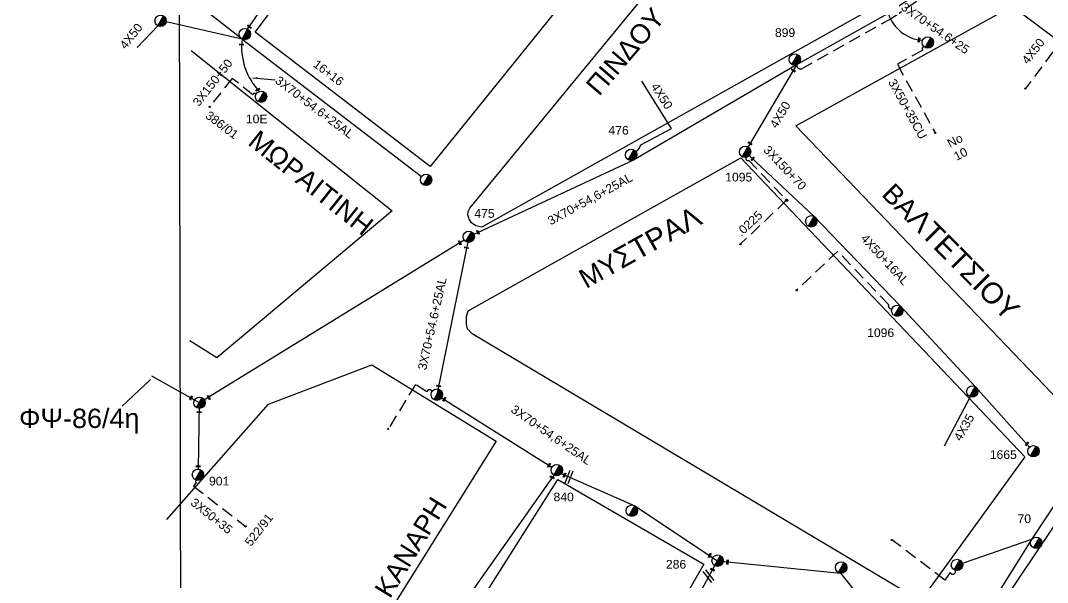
# Model space of a CAD drawing. Header units: millimetres. Extents: x 771 to 3391, y 686 to 1835.
# Drawn here: x 852.5 to 1065.3, y 1534.3 to 1650.7 of the extents above; entities that cross this region are included whole.
import ezdxf

# ---------------------------------------------------------------- set-up
doc = ezdxf.new("R2010")
doc.units = ezdxf.units.MM
doc.linetypes.add('DASHED', pattern=[19.05, 12.7, -6.35])
for name, color, linetype in [('Άγνωστα', 7, 'Continuous'), ('Γυμνά εναέρια ΧΤ (3Φ)   4x50CU', 7, 'Continuous'), ('Γυμνά εναέρια ΧΤ και ΦΟΠ (3Φ)   4x50+16AL', 7, 'Continuous'), ('Επιγραφές - Σχήματα', 7, 'Continuous'), ('Καλωδια Χ.Τ. 3x50+35', 7, 'Continuous'), ('Καλώδια ΧΤ   3x150+70AL', 7, 'DASHED'), ('Καλώδια ΧΤ   3x150AL+50CU', 7, 'DASHED'), ('Μηχανική τομή', 7, 'Continuous'), ('Στύλος ΦΜ', 7, 'Continuous'), ('Στύλος ΦΜ @ 1', 7, 'Continuous'), ('Συνδέσεις', 7, 'Continuous'), ('Συνεστραμμένα ΧΤ   3x70+54.6+25 AL', 7, 'SYN_LINE'), ('Τομή', 7, 'Continuous'), ('Υπόβαθρο ΔΕΗ', 7, 'Continuous'), ('Υπόγεια καλώδια Παροχών ΧΤ   .0225', 7, 'DASHED'), ('Υπόγεια καλώδια Παροχών ΧΤ   4x50AL', 7, 'DASHED')]:
    doc.layers.add(name, color=color, linetype=linetype)
doc.styles.add('arial', font='arial.ttf')
doc.styles.get("Standard").update_dxf_attribs({"font": 'arial.ttf'})
doc.linetypes.add('SYN_LINE', pattern='A,0.5,-0.0001,["/\\/\\/\\/",Standard,S=0.1,R=0,X=0,Y=-0.05],-0.25', length=0.7501)
doc.dimstyles.new('ISO-25', dxfattribs={"dimtxt": 2.5, "dimasz": 2.5, "dimexe": 1.25, "dimexo": 0.625, "dimtad": 1, "dimtxsty": 'Standard', "dimcen": 2.5, "dimadec": 0, "dimazin": 0, "dimtfac": 1, "dimtmove": 0, "dimatfit": 3, "dimfxl": 1, "dimarcsym": 0})

# ---------------------------------------------------------------- blocks, each defined once
blk = doc.blocks.new('ΥΠΑΡΧΩΝ ΤΣΙΜΕΝΤΕΝΙΟΣ ΣΤΥΛΟΣ')
at = {"layer": 'Στύλος ΦΜ'}
blk.add_hatch(color=7, dxfattribs=at).paths.add_polyline_path([(-1.29, -2.28, 0.574793), (2.62, 0, 0.268822), (1.3, 2.27)])
at = {"layer": 'Στύλος ΦΜ', "color": 7}
blk.add_line((-1.29, -2.28), (1.3, 2.27), dxfattribs=at)
blk.add_circle((0, 0), 2.62, dxfattribs=at)
at = {"layer": 'Στύλος ΦΜ', "flags": 4}
for tag, p in [('ΑΡΙΘΜΟΣ', (-4.68, 8.05)), ('ΤΥΠΟΣ', (-4.91, 3.03))]:
    blk.add_attdef(tag, p, '', height=4, dxfattribs=at)
blk = doc.blocks.new('_ΣΥΝΔΕΣΗ')
at = {"layer": 'Συνδέσεις', "linetype": 'SYN_LINE', "ltscale": 40}
blk.add_hatch(color=256, dxfattribs=at).paths.add_polyline_path([(0.5, -0.01, 1), (-0.5, -0.01, 1)])
at = {"layer": 'Συνδέσεις'}
blk.add_circle((0, -0.01), 0.5, dxfattribs=at)
blk = doc.blocks.new('ΜΗΧΑΝΙΚΗ ΤΟΜΗ')
at = {"layer": 'Μηχανική τομή', "ltscale": 40}
for p, q in [((-1.89, 0.78), (1.89, 0.78)), ((1.89, 0), (-1.89, 0))]:
    blk.add_line(p, q, dxfattribs=at)
blk = doc.blocks.new('ΤΟΜΗ')
at = {"layer": 'Τομή', "ltscale": 40}
for p, q in [((-5.68, 0), (5.68, 0)), ((5.68, -2.33), (-5.68, -2.33))]:
    blk.add_line(p, q, dxfattribs=at)

msp = doc.modelspace()

# ---------------------------------------------------------------- linework, layer by layer
at = {"layer": 'Άγνωστα', "color": 7}
for points in [[(898.3522, 1646.87833), (889.59882, 1653.65657)], [(898.3522, 1646.87833), (935.56583, 1618.41214)]]:
    msp.add_lwpolyline(points, dxfattribs=at)
at = {"layer": 'Άγνωστα', "color": 27}
msp.add_lwpolyline([(979.48472, 1622.77656), (980.6762, 1624.20945), (980.99783, 1624.96885), (987.34281, 1628.29855), (981.23003, 1638.13228)], dxfattribs=at)
at = {"layer": 'Άγνωστα', "color": 2, "linetype": 'DASHED', "ltscale": 0.2}
msp.add_lwpolyline([(1033.05691, 1590.99783, -0.62910853), (1032.34866, 1591.83056), (1021.80527, 1602.91708), (1013.27456, 1594.80429)], format="xyb", dxfattribs=at)
at = {"layer": 'Άγνωστα', "color": 133, "linetype": 'DASHED', "ltscale": 0.2}
msp.add_lwpolyline([(937.74633, 1573.83859, 0.705147948), (936.67023, 1573.79122), (934.28408, 1575.25807), (928.65629, 1566.1032)], format="xyb", dxfattribs=at)
at = {"layer": 'Άγνωστα', "color": 2}
msp.add_lwpolyline([(1049.26683, 1572.72449), (1043.87393, 1562.49905)], dxfattribs=at)
at = {"layer": 'Άγνωστα', "color": 62, "linetype": 'DASHED', "ltscale": 0.2}
msp.add_lwpolyline([(1046.20867, 1536.76004, -0.963788719), (1045.12307, 1536.33136), (1043.9916, 1534.76889), (1033.03266, 1543.09799)], format="xyb", dxfattribs=at)
at = {"layer": 'Άγνωστα', "color": 62, "linetype": 'SYN_LINE', "ltscale": 15}
msp.add_lwpolyline([(1062.00064, 1543.17709), (1046.45614, 1537.75889), (1046.45614, 1537.75889)], dxfattribs=at)
at = {"layer": 'Γυμνά εναέρια ΧΤ (3Φ)   4x50CU', "color": 62, "linetype": 'SYN_LINE', "ltscale": 8}
msp.add_lwpolyline([(880.90294, 1649.62175), (876.62897, 1645.10212)], dxfattribs=at)
at = {"layer": 'Γυμνά εναέρια ΧΤ και ΦΟΠ (3Φ)   4x50+16AL', "color": 2, "linetype": 'Continuous', "ltscale": 0.2}
msp.add_lwpolyline([(1013.2687, 1641.52036), (1002.61085, 1623.50412), (1016.91073, 1610.11609), (1034.7423, 1591.59839), (1050.27872, 1574.84428), (1061.58138, 1562.31555)], dxfattribs=at)
at = {"layer": 'Καλωδια Χ.Τ. 3x50+35', "color": 133, "linetype": 'DASHED', "ltscale": 0.2}
msp.add_lwpolyline([(1039.69158, 1645.3018, 0.562615626), (1039.42096, 1644.53799), (1034.16853, 1641.6341), (1041.95706, 1627.54655)], format="xyb", dxfattribs=at)
at = {"layer": 'Καλωδια Χ.Τ. 3x50+35', "color": 5, "linetype": 'DASHED', "ltscale": 0.2}
msp.add_lwpolyline([(888.82213, 1555.47998, 0.368131078), (888.81776, 1554.94916), (888.27453, 1554.24386), (899.21303, 1545.81893)], format="xyb", dxfattribs=at)
at = {"layer": 'Καλώδια ΧΤ   3x150+70AL', "color": 2, "linetype": 'DASHED', "ltscale": 0.2}
for points in [[(1013.3077, 1641.53369, 0.503050556), (1014.27577, 1640.67724), (1032.91556, 1651.13175), (1047.5321, 1661.05422, 0.434365157), (1044.88264, 1664.97242), (1044.88264, 1664.97242), (1053.16357, 1672.84542), (1054.9188, 1671.58214)], [(1002.80338, 1622.34386, 0.710988603), (1003.34945, 1621.73781), (1011.2162, 1613.46582)]]:
    msp.add_lwpolyline(points, format="xyb", dxfattribs=at)
at = {"layer": 'Καλώδια ΧΤ   3x150AL+50CU', "color": 62, "linetype": 'DASHED', "ltscale": 0.2}
msp.add_lwpolyline([(901.22956, 1635.42549, 0.737716493), (900.60744, 1635.32804), (896.33808, 1638.7269), (891.60862, 1632.78615)], format="xyb", dxfattribs=at)
at = {"layer": 'Συνεστραμμένα ΧΤ   3x70+54.6+25 AL', "color": 62, "linetype": 'SYN_LINE', "ltscale": 20}
for points in [[(899.51879, 1648.92469), (914.5217, 1670.575), (938.01751, 1701.47979), (968.85994, 1739.84789), (974.41582, 1747.6031)], [(898.3522, 1646.87833), (882.6464, 1650.45675)]]:
    msp.add_lwpolyline(points, dxfattribs=at)
at = {"layer": 'Συνεστραμμένα ΧΤ   3x70+54.6+25 AL', "color": 133, "linetype": 'SYN_LINE', "ltscale": 20}
for points in [[(1057.67398, 1669.42326), (1032.26917, 1652.17716), (1013.2687, 1641.52036), (979.46956, 1621.80228), (945.3437, 1605.91027), (938.72368, 1573.17673), (962.58618, 1558.1714)], [(963.00218, 1556.51997), (945.58503, 1531.86084), (924.20099, 1495.37934)]]:
    msp.add_lwpolyline(points, dxfattribs=at)
at = {"layer": 'Συνεστραμμένα ΧΤ   3x70+54.6+25 AL', "color": 62, "ltscale": 20}
for points in [[(1142.26628, 1608.53172), (1119.30533, 1626.37975), (1093.41418, 1590.27512), (1080.19165, 1570.73429), (1062.00064, 1543.17709), (1042.11822, 1511.43805), (1031.07341, 1492.66085), (1020.0518, 1472.65133), (1004.10537, 1441.78303)], [(964.51662, 1556.82619), (979.73578, 1550.16194), (996.92136, 1538.77371), (1022.36061, 1536.19704), (1041.38136, 1512.35995)]]:
    msp.add_lwpolyline(points, dxfattribs=at)
at = {"layer": 'Συνεστραμμένα ΧΤ   3x70+54.6+25 AL', "color": 5, "linetype": 'SYN_LINE', "ltscale": 20}
msp.add_lwpolyline([(944.40785, 1605.19355), (889.53655, 1571.50951), (879.68529, 1577.0315)], dxfattribs=at)
at = {"layer": 'Συνεστραμμένα ΧΤ   3x70+54.6+25 AL', "color": 5, "linetype": 'SYN_LINE', "ltscale": 15}
msp.add_lwpolyline([(889.49609, 1571.43853), (889.24507, 1557.76484)], dxfattribs=at)
at = {"layer": 'Συνεστραμμένα ΧΤ   3x70+54.6+25 AL', "color": 1, "ltscale": 20}
msp.add_lwpolyline([(958.84905, 1472.11033), (971.99293, 1494.17652), (983.70496, 1514.51177), (996.33806, 1537.75053)], dxfattribs=at)
at = {"layer": 'Συνεστραμμένα ΧΤ   3x70+54.6+25 AL', "color": 133, "linetype": 'SYN_LINE', "ltscale": 8}
msp.add_arc((1039.92481, 1654.63792), 8.0414, 197.8189948, 266.2542286, dxfattribs=at)
at = {"layer": 'Συνεστραμμένα ΧΤ   3x70+54.6+25 AL', "color": 62, "linetype": 'SYN_LINE', "ltscale": 15}
msp.add_arc((911.7596, 1645.27416), 13.50303, 173.1770844, 224.0781595, dxfattribs=at)
at = {"layer": 'Υπόβαθρο ΔΕΗ'}
for points in [[(885.09288, 1760.10912), (887.18759, 748.25165)], [(901.09758, 1648.28195), (960.57286, 1727.4267), (999.47471, 1697.39046), (937.33583, 1620.43573), (901.09758, 1648.28195)], [(945.57806, 1611.82313), (1009.83519, 1689.99048), (1043.13492, 1664.74953), (1043.68924, 1663.23602), (1042.91318, 1662.01783), (1041.65672, 1660.39357), (948.06388, 1607.9029), (946.81706, 1608.13354), (945.93968, 1608.8024), (945.45481, 1609.51739), (945.15465, 1610.43995), (945.20083, 1611.15494), (945.57806, 1611.82313)], [(1013.12135, 1628.90471), (1057.99577, 1653.71425), (1101.3649, 1621.31417), (1067.67566, 1571.87659), (1013.12135, 1628.90471)], [(887.81934, 1644.4701), (929.48451, 1611.30029), (893.15409, 1580.78636), (887.51081, 1584.35657)], [(945.19419, 1590.51781), (1001.71531, 1622.2666), (1060.61809, 1560.32954), (1038.98211, 1530.45177), (946.0405, 1585.81342), (945.06067, 1586.81494), (944.85559, 1587.79371), (944.85559, 1589.36429), (945.19419, 1590.51781)], [(1051.43335, 1523.2265), (1111.77014, 1613.19147), (1133.66684, 1596.36781), (1074.85717, 1508.24241), (1051.43335, 1523.2265)], [(882.7508, 1547.32133), (903.83754, 1571.23842), (925.23776, 1579.3596), (951.0074, 1563.51817), (918.51858, 1511.50209), (888.34965, 1530.37893)], [(930.70866, 1503.3207), (963.80363, 1555.59145), (994.05737, 1538.02138), (962.26038, 1482.85689), (930.70866, 1503.3207)]]:
    msp.add_lwpolyline(points, dxfattribs=at)
at = {"layer": 'Υπόγεια καλώδια Παροχών ΧΤ   .0225', "color": 2, "linetype": 'DASHED', "ltscale": 0.2}
msp.add_lwpolyline([(1011.2162, 1613.46582), (1001.61715, 1604.33703)], dxfattribs=at)
at = {"layer": 'Υπόγεια καλώδια Παροχών ΧΤ   4x50AL', "color": 1, "linetype": 'DASHED', "ltscale": 0.2}
msp.add_lwpolyline([(1068.64069, 1647.24455), (1060.7015, 1636.61755)], dxfattribs=at)

# ---------------------------------------------------------------- block references
at = {"layer": 'Μηχανική τομή'}
for p, xscale, yscale, zscale, rotation in [((899.80493, 1649.3376), 0.2500000000001927, 0.2500000000001927, 0.2500000000001927, 319.4881344352931), ((898.26186, 1645.65196), 0.2500000000001927, 0.2500000000001927, 0.2500000000001927, 355.4310733044071), ((1038.73232, 1646.68543), 0.2499999999999189, 0.2499999999999189, 0.2499999999999189, 81.21478479246741), ((1012.53824, 1640.28557), 0.2500000000001928, 0.2500000000001928, 0.2500000000001928, 328.1401262921853), ((901.66906, 1636.30126), 0.2500000000001927, 0.2500000000001927, 0.2500000000001927, 29.32457318265775), ((1003.59164, 1625.16206), 0.2500000000001928, 0.2500000000001928, 0.2500000000001928, 328.1401262921853), ((1004.25085, 1621.9687), 0.2499999999999188, 0.2499999999999188, 0.2499999999999188, 46.79548129972705), ((947.16974, 1606.7677), 0.2500000000001928, 0.2500000000001928, 0.2500000000001928, 293.5127969340581), ((943.39325, 1604.59536), 0.2500000000001927, 0.2500000000001927, 0.2500000000001927, 293.5127969340581), ((944.86044, 1603.52071), 0.2500000000002005, 0.2500000000002005, 0.2500000000002005, 350.3046890946979), ((939.07437, 1574.88147), 0.2500000000002005, 0.2500000000002005, 0.2500000000002005, 350.3046890946979), ((887.85235, 1572.45356), 0.2500000000001926, 0.2500000000001926, 0.2500000000001926, 58.24303943689049), ((891.41467, 1572.54114), 0.2500000000001927, 0.2500000000001927, 0.2500000000001927, 293.5127969340581), ((940.36607, 1572.14885), 0.249999999999919, 0.249999999999919, 0.249999999999919, 60.45441640026036), ((889.45984, 1569.46419), 0.2500000000001927, 0.2500000000001927, 0.2500000000001927, 359.0481283027873), ((1061.10808, 1562.90857), 0.2499999999999188, 0.2499999999999188, 0.2499999999999188, 46.79548129972705), ((889.25345, 1558.22167), 0.2500000000001927, 0.2500000000001927, 0.2500000000001927, 359.0481283027873), ((962.06885, 1558.48116), 0.249999999999919, 0.249999999999919, 0.249999999999919, 60.45441640026036), ((962.58569, 1555.93031), 0.2500000000002005, 0.2500000000002005, 0.2500000000002005, 331.5446991727721), ((965.26842, 1556.47983), 0.249999999999919, 0.249999999999919, 0.249999999999919, 68.45138536945211), ((995.38175, 1539.81549), 0.249999999999919, 0.249999999999919, 0.249999999999919, 68.45138536945211), ((999.06416, 1538.47065), 0.249999999999919, 0.249999999999919, 0.249999999999919, 85.6734642910487), ((995.80559, 1536.8566), 0.2500000000002005, 0.2500000000002005, 0.2500000000002005, 331.5446991727721)]:
    msp.add_blockref('ΜΗΧΑΝΙΚΗ ΤΟΜΗ', p, dxfattribs=dict(at, xscale=xscale, yscale=yscale, zscale=zscale, rotation=rotation))
at = {"layer": 'Στύλος ΦΜ @ 1', "ltscale": 40, "xscale": 0.4499999999998181, "yscale": 0.4499999999998181, "zscale": 0.4499999999998181}
for p in [(881.48398, 1650.64622), (898.93323, 1647.9028), (1040.48964, 1646.16796), (936.49909, 1617.69369), (936.49909, 1617.69369), (1016.32517, 1609.0942), (1049.69316, 1573.82239), (938.72141, 1573.17802), (889.53429, 1571.5108), (979.15022, 1549.14005), (1046.52971, 1537.8932), (1022.51888, 1537.36413)]:
    msp.add_blockref('ΥΠΑΡΧΩΝ ΤΣΙΜΕΝΤΕΝΙΟΣ ΣΤΥΛΟΣ', p, dxfattribs=at)
at = {"layer": 'Στύλος ΦΜ @ 1', "ltscale": 40}
ref = msp.add_blockref('ΥΠΑΡΧΩΝ ΤΣΙΜΕΝΤΕΝΙΟΣ ΣΤΥΛΟΣ', (1012.90712, 1642.64125), dxfattribs=dict(at, xscale=0.4499999999998181, yscale=0.4499999999998181, zscale=0.4499999999998181))
ref.add_attrib('ΤΥΠΟΣ', '899', (1008.8006, 1647.30618), dxfattribs={"layer": 'Στύλος ΦΜ', "height": 1.8, "flags": 4})
ref = msp.add_blockref('ΥΠΑΡΧΩΝ ΤΣΙΜΕΝΤΕΝΙΟΣ ΣΤΥΛΟΣ', (902.28854, 1634.91003), dxfattribs=dict(at, xscale=0.4499999999998181, yscale=0.4499999999998181, zscale=0.4499999999998181))
ref.add_attrib('ΤΥΠΟΣ', '10Ε', (899.15477, 1629.41677), dxfattribs={"layer": 'Στύλος ΦΜ', "height": 1.8, "flags": 4})
ref = msp.add_blockref('ΥΠΑΡΧΩΝ ΤΣΙΜΕΝΤΕΝΙΟΣ ΣΤΥΛΟΣ', (978.98945, 1622.87776), dxfattribs=dict(at, xscale=0.4499999999998181, yscale=0.4499999999998181, zscale=0.4499999999998181))
ref.add_attrib('ΤΥΠΟΣ', '476', (974.29443, 1627.06739), dxfattribs={"layer": 'Στύλος ΦΜ', "height": 1.8, "flags": 4})
ref = msp.add_blockref('ΥΠΑΡΧΩΝ ΤΣΙΜΕΝΤΕΝΙΟΣ ΣΤΥΛΟΣ', (1002.60859, 1623.50541), dxfattribs=dict(at, xscale=0.4499999999998181, yscale=0.4499999999998181, zscale=0.4499999999998181))
ref.add_attrib('ΤΥΠΟΣ', '1095', (998.49951, 1617.35869), dxfattribs={"layer": 'Στύλος ΦΜ', "height": 1.8, "flags": 4})
ref = msp.add_blockref('ΥΠΑΡΧΩΝ ΤΣΙΜΕΝΤΕΝΙΟΣ ΣΤΥΛΟΣ', (945.34144, 1605.91156), dxfattribs=dict(at, xscale=0.4499999999998181, yscale=0.4499999999998181, zscale=0.4499999999998181))
ref.add_attrib('ΤΥΠΟΣ', '475', (946.50604, 1609.82075), dxfattribs={"layer": 'Στύλος ΦΜ', "height": 1.8, "flags": 4})
ref = msp.add_blockref('ΥΠΑΡΧΩΝ ΤΣΙΜΕΝΤΕΝΙΟΣ ΣΤΥΛΟΣ', (1034.15674, 1590.5765), dxfattribs=dict(at, xscale=0.4499999999998181, yscale=0.4499999999998181, zscale=0.4499999999998181))
ref.add_attrib('ΤΥΠΟΣ', '1096', (1027.91303, 1585.1116), dxfattribs={"layer": 'Στύλος ΦΜ', "height": 1.8, "flags": 4})
ref = msp.add_blockref('ΥΠΑΡΧΩΝ ΤΣΙΜΕΝΤΕΝΙΟΣ ΣΤΥΛΟΣ', (1062.3703, 1561.44105), dxfattribs=dict(at, xscale=0.4499999999998181, yscale=0.4499999999998181, zscale=0.4499999999998181))
ref.add_attrib('ΤΥΠΟΣ', '1665', (1053.33477, 1559.85195), dxfattribs={"layer": 'Στύλος ΦΜ', "height": 1.8, "flags": 4})
ref = msp.add_blockref('ΥΠΑΡΧΩΝ ΤΣΙΜΕΝΤΕΝΙΟΣ ΣΤΥΛΟΣ', (963.58321, 1557.54444), dxfattribs=dict(at, xscale=0.4499999999998181, yscale=0.4499999999998181, zscale=0.4499999999998181))
ref.add_attrib('ΤΥΠΟΣ', '840', (962.91487, 1551.08433), dxfattribs={"layer": 'Στύλος ΦΜ', "height": 1.8, "flags": 4})
ref = msp.add_blockref('ΥΠΑΡΧΩΝ ΤΣΙΜΕΝΤΕΝΙΟΣ ΣΤΥΛΟΣ', (889.22345, 1556.58727), dxfattribs=dict(at, xscale=0.4499999999998181, yscale=0.4499999999998181, zscale=0.4499999999998181))
ref.add_attrib('ΤΥΠΟΣ', '901', (891.52171, 1554.36575), dxfattribs={"layer": 'Στύλος ΦΜ', "height": 1.8, "flags": 4})
ref = msp.add_blockref('ΥΠΑΡΧΩΝ ΤΣΙΜΕΝΤΕΝΙΟΣ ΣΤΥΛΟΣ', (1062.94889, 1542.47854), dxfattribs=dict(at, xscale=0.4499999999998181, yscale=0.4499999999998181, zscale=0.4499999999998181))
ref.add_attrib('ΤΥΠΟΣ', '70', (1059.07573, 1546.57404), dxfattribs={"layer": 'Στύλος ΦΜ', "height": 1.8, "flags": 4})
ref = msp.add_blockref('ΥΠΑΡΧΩΝ ΤΣΙΜΕΝΤΕΝΙΟΣ ΣΤΥΛΟΣ', (996.9191, 1538.775), dxfattribs=dict(at, xscale=0.4499999999998181, yscale=0.4499999999998181, zscale=0.4499999999998181))
ref.add_attrib('ΤΥΠΟΣ', '286', (986.20656, 1537.1294), dxfattribs={"layer": 'Στύλος ΦΜ', "height": 1.8, "flags": 4})
at = {"layer": 'Συνδέσεις'}
for p, xscale, yscale, zscale in [((1060.7015, 1636.61755), 0.25, 0.25, 0.25), ((891.64897, 1632.83683), 0.25, 0.25, 0.25), ((1042.00988, 1627.41993), 0.25, 0.25, 0.25), ((1011.2162, 1613.46582), 0.4777242751394019, 0.4777242751394019, 0.4777242751394019), ((1001.61715, 1604.33703), 0.25, 0.25, 0.25), ((1013.31224, 1594.84013), 0.25, 0.25, 0.25), ((928.65629, 1566.1032), 0.25, 0.25, 0.25), ((899.10684, 1545.88646), 0.25, 0.25, 0.25), ((1033.01108, 1543.06427), 0.25, 0.25, 0.25)]:
    msp.add_blockref('_ΣΥΝΔΕΣΗ', p, dxfattribs=dict(at, xscale=xscale, yscale=yscale, zscale=zscale))
at = {"layer": 'Τομή'}
for p, xscale, yscale, zscale, rotation in [((966.40763, 1555.99815), 0.2499999999998873, 0.2499999999998873, 0.2499999999998873, 248.1909067709115), ((995.28933, 1535.76173), 0.2499999999999669, 0.2499999999999669, 0.2499999999999669, 308.1680509152084)]:
    msp.add_blockref('ΤΟΜΗ', p, dxfattribs=dict(at, xscale=xscale, yscale=yscale, zscale=zscale, rotation=rotation))

# ---------------------------------------------------------------- texts
at = {"ltscale": 40, "char_height": 4, "width": 64.8866414, "attachment_point": 1, "style": 'arial'}
for s, insert, rotation in [('ΠINΔOY', (969.30772, 1637.45766), 49.4326185), ('MΩPAITINH', (901.83053, 1628.26582), 321.4739375), ('BA{\\H1.083x;ΛTETΣIOY}', (1033.76261, 1617.56404), 314.7780719), ('MY{\\H1.083x;ΣTPAΛ}', (967.53645, 1598.84249), 29.1931848), ('KANAPH', (925.59487, 1532.83155), 58.4278322)]:
    msp.add_mtext(s, dxfattribs=dict(at, insert=insert, rotation=rotation))
at = {"layer": 'Άγνωστα', "color": 7, "char_height": 1.8, "attachment_point": 1}
for s, gutter_width, insert, rotation in [('3X70+54.6+25', 12.5, (1035.78381, 1654.56307), 325.1238696), ('4Χ50', 12.5, (872.83276, 1645.71823), 51.9246009), ('4X50', 12.5, (1059.79071, 1642.61019), 51.9246009), ('3X150+50', 12.5, (887.99084, 1633.86874), 51.9246009), ('4X50', 12.5, (984.51323, 1638.01032), 303.1276587), ('3X50+35CU', 12.5, (1033.76119, 1638.83695), 298.9118419), ('4X50', 12.5, (1007.59578, 1629.12295), 59.351245), ('3X150+70', 12.5, (1007.57045, 1624.99732), 313.366394), ('4X35', 12.5, (1045.75414, 1564.29598), 60.5831877), ('3X50+35', 12.5, (888.65015, 1551.90356), 321.5206171), ('522/91', 1.8352, (898.76625, 1542.70105), 51.9246009)]:
    msp.add_mtext_dynamic_manual_height_columns(s, width=1.8, gutter_width=gutter_width, heights=[0.04535], dxfattribs=dict(at, insert=insert, rotation=rotation))
at = {"layer": 'Άγνωστα', "color": 7}
note = msp.add_mtext_dynamic_manual_height_columns('No ', width=1.8, gutter_width=1.74781, heights=[0.04535, 0], dxfattribs=dict(at, insert=(1041.10049, 1624.2906), char_height=1.8, attachment_point=1, rotation=26.9550432))
for column, words in zip(note.columns.linked_columns, ['10']):
    column.text = words
at = {"layer": 'Γυμνά εναέρια ΧΤ και ΦΟΠ (3Φ)   4x50+16AL', "color": 7, "insert": (1027.77294, 1606.64779), "char_height": 1.8, "attachment_point": 1, "rotation": 312.7065427}
msp.add_mtext_dynamic_manual_height_columns('4X50+16AL', width=1.8, gutter_width=12.5, heights=[0.04535], dxfattribs=at)
at = {"layer": 'Επιγραφές - Σχήματα', "ltscale": 0.2, "insert": (852.13301, 1570.27623), "char_height": 4, "width": 19.6718533, "attachment_point": 1}
msp.add_mtext('ΦΨ-86/4η', dxfattribs=at)
at = {"layer": 'Συνεστραμμένα ΧΤ   3x70+54.6+25 AL', "color": 7, "char_height": 1.8, "attachment_point": 1}
for s, gutter_width, insert, rotation in [('16+16', 12.5, (914.01607, 1642.73659), 322.9504961), ('3X70+54.6+25AL', 12.5, (906.12762, 1639.36751), 322.9504961), ('386/01', 1.55465, (891.6767, 1632.1052), 322.9504961), ('3X70+54,6+25AL', 12.5, (961.45055, 1609.81625), 28.6181583), ('3X70+54.6+25AL', 12.5, (934.75882, 1578.54203), 77.4518989), ('3X70+54,6+25AL', 12.5, (954.92895, 1571.19093), 325.1238696)]:
    msp.add_mtext_dynamic_manual_height_columns(s, width=1.8, gutter_width=gutter_width, heights=[0.04535], dxfattribs=dict(at, insert=insert, rotation=rotation))
at = {"layer": 'Υπόγεια καλώδια Παροχών ΧΤ   .0225', "color": 7, "insert": (1000.57187, 1607.16171), "char_height": 1.8, "attachment_point": 1, "rotation": 43.0496154}
msp.add_mtext_dynamic_manual_height_columns('.0225', width=1.8, gutter_width=12.5, heights=[0.04535], dxfattribs=at)

# ---------------------------------------------------------------- leaders
at = {"layer": 'Επιγραφές - Σχήματα', "ltscale": 40}
for points in [[(900.59313, 1638.85658), (905.21269, 1638.41046)], [(879.41259, 1576.30723), (873.50986, 1570.80782)]]:
    msp.add_leader(points, dimstyle='ISO-25', override={"dimasz": 1, "dimtad": 0}, dxfattribs=at)

doc.saveas('drawing.dxf')
